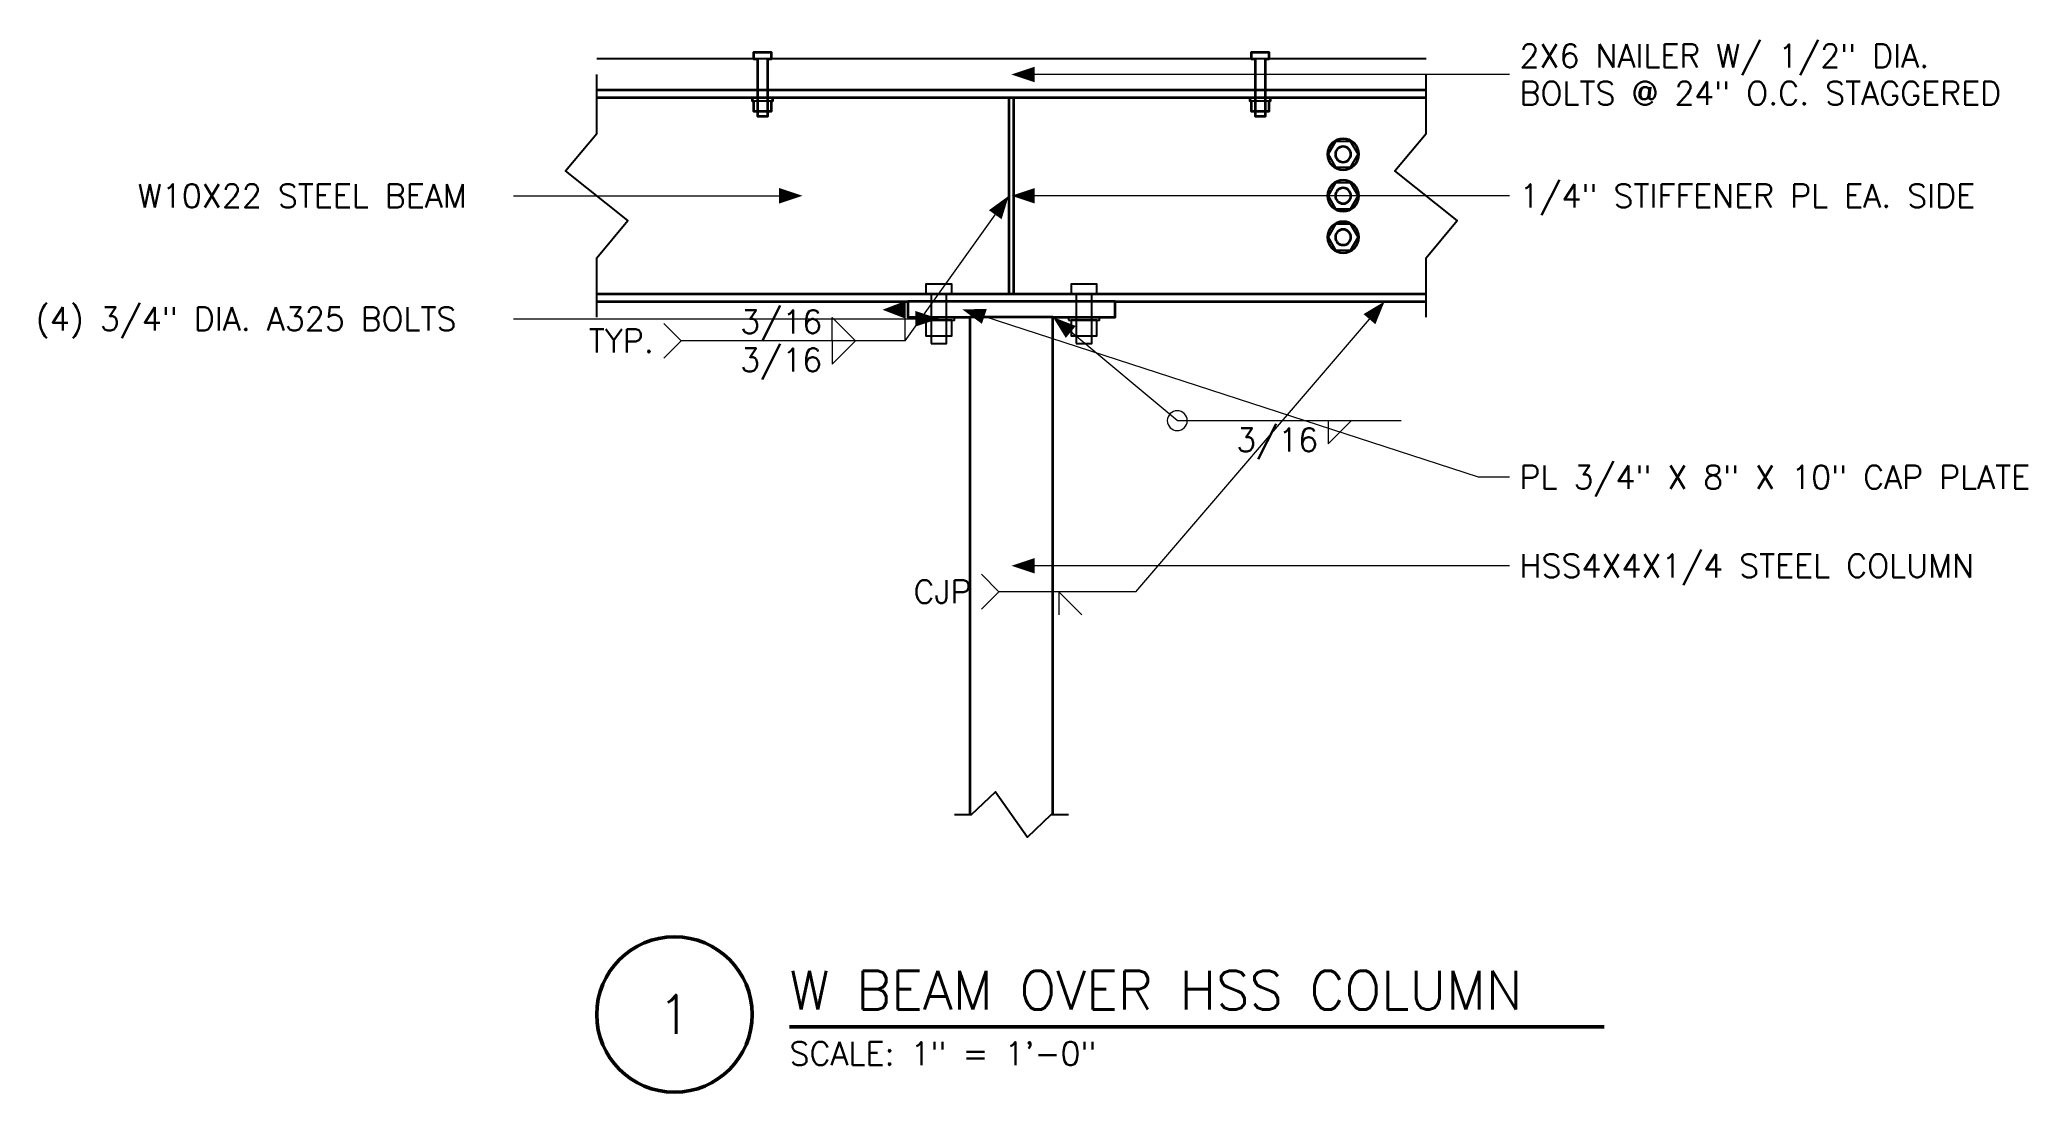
# Model space of a CAD drawing. Header units: inches. Extents: x -46.9 to 49, y -37.4 to 13.4.
import ezdxf
from ezdxf.enums import TextEntityAlignment as Align

# ---------------------------------------------------------------- set-up
doc = ezdxf.new("R2010")
doc.units = ezdxf.units.IN
doc.header["$MEASUREMENT"] = 0
for name, color, linetype, lineweight in [('S-ANNO-NOTE', 7, 'CONTINUOUS', 18), ('S-ANNO-TTLB', 7, 'CONTINUOUS', 50), ('S-DETL-BRKL', 7, 'CONTINUOUS', 25), ('S-DETL-BYND', 7, 'CONTINUOUS', 25), ('S-DETL-STL', 7, 'CONTINUOUS', 35)]:
    doc.layers.add(name, color=color, linetype=linetype, lineweight=lineweight)
doc.styles.add('KERF', font='romans.shx')

msp = doc.modelspace()

# ---------------------------------------------------------------- hatches: boundary and pattern name
at = {"layer": 'S-ANNO-NOTE', "lineweight": 50}
for points in [[(0, 11.7), (1.125, 11.325), (1.125, 12.075)], [(-10.075608, 5.847439), (-11.200608, 6.222439), (-11.200608, 5.472439)], [(-0.125, 5.85), (-1.084043, 5.152514), (-0.473743, 4.716586)], [(0, 5.85), (1.125, 5.475), (1.125, 6.225)], [(-5.125, 0.77), (-5.125, -0.07), (-6.217, 0.35)], [(-3.5, -0.085625), (-4.625, 0.289375), (-4.625, -0.460625)], [(-2.375, 0.375), (-1.421227, -0.329676), (-1.189177, 0.383523)], [(2, 0), (2.62418, -1.00829), (3.104318, -0.432124)], [(18, 0.75), (16.983138, 0.139883), (17.552581, -0.34821)], [(0, -12), (1.125, -12.375), (1.125, -11.625)]]:
    msp.add_hatch(color=256, dxfattribs=at).paths.add_polyline_path(points)

# ---------------------------------------------------------------- linework, layer by layer
at = {"layer": 'S-ANNO-NOTE', "lineweight": 18}
for points in [[(24.02, 11.7), (22.52, 11.7), (1.125, 11.7)], [(-24.02, 5.847439), (-22.52, 5.847439), (-11.200608, 5.847439)], [(24.02, 5.85), (22.52, 5.85), (1.125, 5.85)], [(-5.125, -1.15), (-0.778893, 4.93455)], [(-5.125, -1.15), (-5.125, 0.77)], [(24.02, -7.725), (22.52, -7.725), (-1.305202, 0.026924)], [(-24.02, -0.085625), (-22.52, -0.085625), (-4.625, -0.085625)], [(-16.762857, -0.31), (-15.922857, -1.15), (-16.762857, -1.99)], [(-8.65, -1.15), (-8.65, -0.025), (-7.525, -1.15)], [(8, -5), (2.864249, -0.720207)], [(6, -13.25), (17.26786, -0.104164)], [(-5.125, -1.15), (-15.922857, -1.15)], [(-8.65, -1.15), (-8.65, -2.275), (-7.525, -1.15)], [(8, -5), (18.797857, -5)], [(15.272857, -5), (15.272857, -6.125), (16.397857, -5)], [(-1.44, -12.41), (-0.6, -13.25), (-1.44, -14.09)], [(24.02, -12), (22.52, -12), (1.125, -12)], [(6, -13.25), (-0.6, -13.25)], [(2.28, -13.25), (2.28, -14.375)], [(2.28, -13.25), (3.405, -14.375)]]:
    msp.add_lwpolyline(points, dxfattribs=at)
msp.add_lwpolyline([(8.48, -5, 1), (7.52, -5, 1)], format="xyb", close=True, dxfattribs=at)
at = {"layer": 'S-ANNO-TTLB', "lineweight": 50}
msp.add_lwpolyline([(-20, -33.65, 1), (-12.5, -33.65, 1)], format="xyb", close=True, dxfattribs=at)
msp.add_lwpolyline([(-10.7, -34.25), (28.585714, -34.25)], dxfattribs=at)
at = {"layer": 'S-DETL-BRKL', "lineweight": 25}
for points in [[(-20, 0), (-20, 2.85), (-18.5, 4.65), (-21.5, 7.05), (-20, 8.85), (-20, 11.7)], [(20, 0), (20, 2.85), (21.5, 4.65), (18.5, 7.05), (20, 8.85), (20, 11.7)], [(-2.75, -24), (-1.925, -24), (-0.77, -22.9), (0.77, -25.1), (1.925, -24), (2.75, -24)]]:
    msp.add_lwpolyline(points, dxfattribs=at)
at = {"layer": 'S-DETL-BYND', "lineweight": 25}
for points in [[(-12.4375, 12.45), (-20, 12.45)], [(-11.75, 12.45), (-12.25, 12.45)], [(11.5625, 12.45), (-11.5625, 12.45)], [(12.25, 12.45), (11.75, 12.45)], [(20, 12.45), (12.4375, 12.45)], [(-12.4375, 10.43375), (-11.5625, 10.43375)], [(11.5625, 10.43375), (12.4375, 10.43375)], [(-3.125, 1.11), (-3.875, 1.11), (-3.125, 1.11), (-3.875, 1.11)], [(-3.125, 1.11), (-3.875, 1.11)], [(3.875, 1.11), (3.125, 1.11), (3.875, 1.11), (3.125, 1.11)], [(3.875, 1.11), (3.125, 1.11)], [(-4.125, -0.15625), (-2.875, -0.15625), (-4.125, -0.15625), (-2.875, -0.15625), (-4.125, -0.15625), (-4.125, -0.90625), (-2.875, -0.90625), (-2.875, -0.15625)], [(-4.125, -0.15625), (-2.875, -0.15625)], [(2.875, -0.15625), (4.125, -0.15625), (2.875, -0.15625), (4.125, -0.15625), (2.875, -0.15625), (2.875, -0.90625), (4.125, -0.90625), (4.125, -0.15625)], [(2.875, -0.15625), (4.125, -0.15625)]]:
    msp.add_lwpolyline(points, dxfattribs=at)
for points in [[(16.721688, 7.85), (16.360844, 8.475), (15.639156, 8.475), (15.278312, 7.85), (15.639156, 7.225), (16.360844, 7.225)], [(16.721688, 5.85), (16.360844, 6.475), (15.639156, 6.475), (15.278312, 5.85), (15.639156, 5.225), (16.360844, 5.225)], [(16.721688, 3.85), (16.360844, 4.475), (15.639156, 4.475), (15.278312, 3.85), (15.639156, 3.225), (16.360844, 3.225)], [(-4.125, 1.11), (-2.875, 1.11), (-2.875, 1.57875), (-4.125, 1.57875)], [(-3.875, -1.28125), (-3.125, -1.28125), (-3.125, 1.11), (-3.875, 1.11)], [(2.875, 1.11), (4.125, 1.11), (4.125, 1.57875), (2.875, 1.57875)], [(3.125, -1.28125), (3.875, -1.28125), (3.875, 1.11), (3.125, 1.11)], [(-4.25, -0.15625), (-2.75, -0.15625), (-2.75, 0), (-4.25, 0)], [(2.75, -0.15625), (4.25, -0.15625), (4.25, 0), (2.75, 0)]]:
    msp.add_lwpolyline(points, close=True, dxfattribs=at)
at = {"layer": 'S-DETL-STL', "lineweight": 35}
for points in [[(-12.25, 12.45), (-12.25, 9.68375), (-11.75, 9.68375), (-11.75, 12.45), (-11.5625, 12.45), (-11.5625, 12.7625), (-12.4375, 12.7625), (-12.4375, 12.45)], [(11.75, 12.45), (11.75, 9.68375), (12.25, 9.68375), (12.25, 12.45), (12.4375, 12.45), (12.4375, 12.7625), (11.5625, 12.7625), (11.5625, 12.45)]]:
    msp.add_lwpolyline(points, close=True, dxfattribs=at)
for points in [[(20, 10.95), (-20, 10.95)], [(-20, 10.59), (20, 10.59)], [(-12.5, 10.59), (-12.5, 10.43375), (-12.4375, 10.43375), (-12.4375, 9.93375), (-11.5625, 9.93375), (-11.5625, 10.43375), (-11.5, 10.43375), (-11.5, 10.59)], [(-0.125, 10.59), (-0.125, 1.11)], [(0.125, 1.11), (0.125, 10.59)], [(11.5, 10.59), (11.5, 10.43375), (11.5625, 10.43375), (11.5625, 9.93375), (12.4375, 9.93375), (12.4375, 10.43375), (12.5, 10.43375), (12.5, 10.59)], [(20, 1.11), (-20, 1.11)], [(-20, 0.75), (-5, 0.75)], [(2, 0), (5, 0), (5, 0.75), (-5, 0.75), (-5, 0), (-2, 0)], [(2, -24), (2, 0), (-2, 0), (-2, -24)], [(5, 0.75), (20, 0.75)]]:
    msp.add_lwpolyline(points, dxfattribs=at)
for points in [[(16.75, 7.85, 1), (15.25, 7.85, 1)], [(16.375, 7.85, 1), (15.625, 7.85, 1)], [(16.75, 5.85, 1), (15.25, 5.85, 1)], [(16.375, 5.85, 1), (15.625, 5.85, 1)], [(16.75, 3.85, 1), (15.25, 3.85, 1)], [(16.375, 3.85, 1), (15.625, 3.85, 1)]]:
    msp.add_lwpolyline(points, format="xyb", close=True, dxfattribs=at)

# ---------------------------------------------------------------- texts
at = {"layer": 'S-ANNO-NOTE', "lineweight": 18, "style": 'KERF'}
for s, p in [('2X6 NAILER W/ 1/2" DIA.', (24.5, 12.0375)), ('BOLTS @ 24" O.C. STAGGERED', (24.5, 10.2375)), ('W10X22 STEEL BEAM', (-42.125, 5.284939)), ('1/4" STIFFENER PL EA. SIDE', (24.5, 5.2875)), ('(4) 3/4" DIA. A325 BOLTS', (-47.053571, -0.648125)), ('PL 3/4" X 8" X 10" CAP PLATE', (24.5, -8.2875)), ('HSS4X4X1/4 STEEL COLUMN', (24.5, -12.5625))]:
    msp.add_text(s, height=1.125, dxfattribs=at).set_placement(p)
for p in [(-9.13, -0.79), (-9.13, -2.635), (14.792857, -6.485)]:
    msp.add_text('3/16', height=1.125, dxfattribs=at).set_placement(p, align=Align.RIGHT)
for s, p in [('TYP.', (-17.242857, -1.15)), ('CJP', (-1.92, -13.25))]:
    msp.add_text(s, height=1.125, dxfattribs=at).set_placement(p, align=Align.MIDDLE_RIGHT)
at = {"layer": 'S-ANNO-TTLB', "lineweight": 50, "style": 'KERF'}
msp.add_text('W BEAM OVER HSS COLUMN', height=1.875, dxfattribs=at).set_placement((-10.7, -33.41))
msp.add_text('1', height=1.875, dxfattribs=at).set_placement((-16.25, -33.65), align=Align.MIDDLE_CENTER)
at = {"layer": 'S-ANNO-TTLB', "lineweight": 18, "style": 'KERF'}
msp.add_text('SCALE: 1" = 1\'-0"', height=1.125, dxfattribs=at).set_placement((-10.7, -36.095))

doc.saveas('drawing.dxf')
